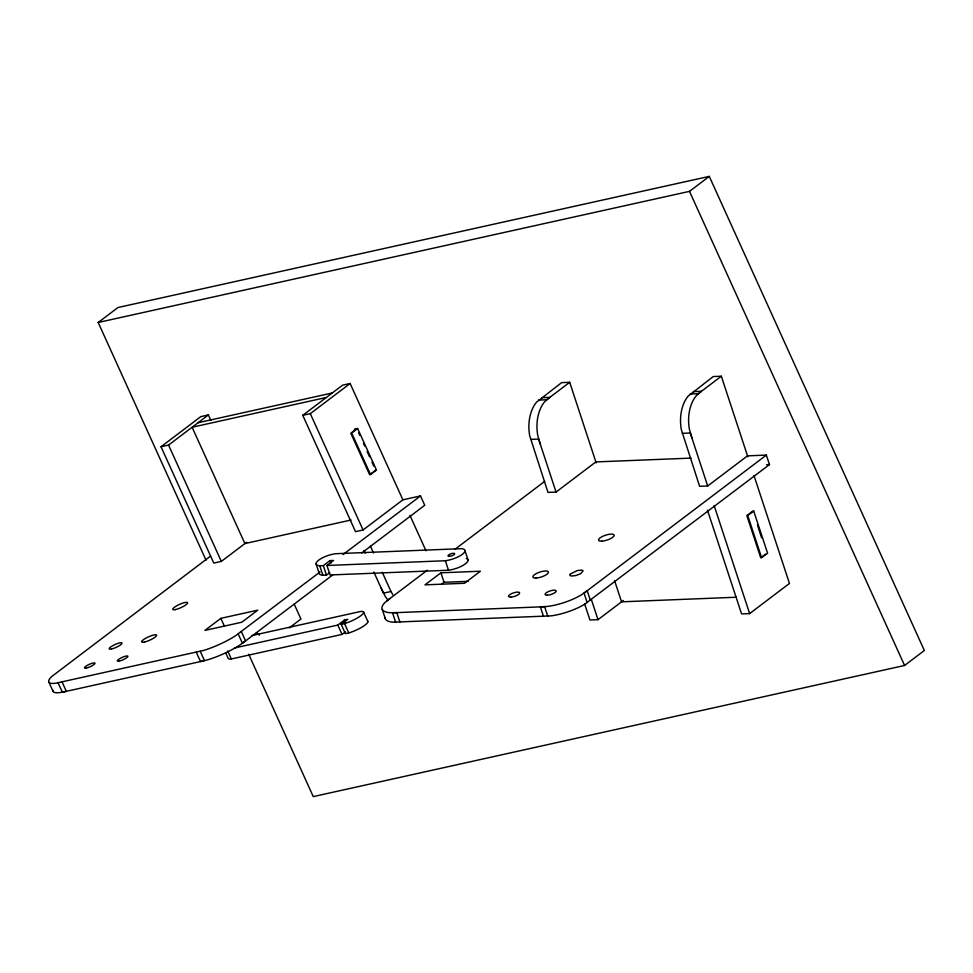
<?xml version="1.0" encoding="UTF-8"?>
<svg xmlns="http://www.w3.org/2000/svg" width="973" height="973" viewBox="0 0 973 973"><rect width="100%" height="100%" fill="white"/><g stroke="black" fill="none" stroke-linecap="round" stroke-linejoin="round"><path stroke-width="1.46" d="M596.181 462.893L569.692 382.304L561.616 382.632L536.512 402.177A32.133 20.567 87.7 0 0 529.689 435.722L547.969 492.387L556.045 492.07L595.865 461.92L691.073 458.113M747.823 456.811L721.334 376.235L713.258 376.551L688.166 396.096A32.133 20.567 87.7 0 0 681.331 429.652L699.623 486.305L707.699 485.989L747.507 455.851L766.359 455.096L769.473 464.583L584.615 604.269A32.133 10.046 -18.2 0 1 550.986 615.873L392.983 622.197A32.133 10.046 -18.2 0 1 385.04 617.49M206.045 560.241L98.2 322.489L117.976 307.529L709.281 176.393L924.35 650.511L904.574 665.471L313.27 796.607L248.687 654.233M246.668 542.229L221.333 561.409L213.78 563.075L161.019 446.753L200.827 416.614L208.38 414.936L210.861 420.409M161.019 446.753L168.56 445.075L208.38 414.936M302.761 415.325L342.569 385.174L350.122 383.508L402.883 499.83L363.075 529.969L355.522 531.647L302.761 415.325L310.302 413.647L350.122 383.508M356.787 428.679L350.815 433.204L369.667 474.751L375.639 470.227M357.626 428.497L351.654 433.021L370.506 474.556L376.478 470.044L357.626 428.497L354.281 429.239M98.2 322.489L689.504 191.365L709.281 176.393M210.557 556.094L51.837 676.442A32.133 7.006 -24.4 0 0 55.619 683.253L203.296 650.511A32.133 7.006 -24.4 0 0 235.661 635.673L320.02 571.99M220.847 618.341L204.914 630.407L241.827 622.221L257.748 610.156L220.847 618.341L224.483 626.357M326.928 565.483L445.366 560.74A14.254 4.451 -18.2 0 0 462.309 554.355A14.254 4.451 -18.2 0 0 461.299 548.675L335.673 553.71A14.254 4.451 -18.2 0 0 318.73 560.107A14.254 4.451 -18.2 0 0 319.74 565.775L323.34 565.629L329.969 560.606L333.557 560.46L326.928 565.483L330.042 574.97L448.492 570.227A14.254 4.451 -18.2 0 0 464.413 564.547A14.254 4.451 -18.2 0 0 466.286 558.49M569.692 382.304L546.631 399.769L538.556 400.085M343.019 554.574L420.494 495.926L424.739 505.267L361.786 552.932M319.387 572.282A14.254 4.451 -18.2 0 0 322.866 575.262L326.454 575.116L329.774 572.611M332.742 574.921L242.435 643.287L238.19 633.946M289.249 627.889L300.949 619.023L294.162 604.038M234.481 647.982L337.813 625.067L344.442 620.044L347.799 619.29L341.17 624.325L345.403 633.666L348.76 632.924A14.254 3.114 -24.4 0 0 362.978 626.503A14.254 3.114 -24.4 0 0 367.502 621.042M225.687 652.847L228.108 658.198A14.254 3.114 -24.4 0 0 231.343 658.964L342.058 634.408L345.366 631.903M386.634 601.022L427.317 570.227M455.157 549.149L544.734 481.331M440.915 572.805L424.982 584.858L464.474 583.277L480.394 571.224L440.915 572.805L444.029 582.292L441.754 584.019M721.334 376.235L698.273 393.688L690.198 394.004M766.359 455.096L584.055 593.116L587.169 602.603M584.712 604.148L589.93 619.983L598.006 619.667L623.34 600.487M752.822 511.08L746.85 515.605L760.728 557.784L765.496 554.172M707.48 510.205L741.572 613.902L749.648 613.586L789.456 583.447L753.978 475.517M389.784 598.638L384.822 602.664A32.133 10.046 -18.2 0 0 389.869 612.71L396.802 612.625L399.927 622.124M198.091 422.72L332.279 392.97M326.308 397.483L192.119 427.244L244.892 543.566L351.058 520.02M402.883 499.83L420.494 495.926M392.812 594.71L390.988 591.511L383.435 593.177L373.851 572.051M251.837 635.6L360.448 611.518A14.254 3.114 -24.4 0 1 360.874 615.69A14.254 3.114 -24.4 0 1 344.527 623.571L341.17 624.325M541.706 397.702L549.781 397.373L544.588 401.849A32.133 20.567 87.7 0 0 537.765 435.405L540.27 444.089M693.348 391.62L701.424 391.304L696.242 395.768A32.133 20.567 87.7 0 0 689.407 429.324L691.925 438.008M530.553 439.395L538.628 439.078L556.045 492.07M682.207 433.326L690.283 432.997L707.699 485.989M766.578 464.693L769.473 464.583M444.029 582.292L468.329 581.319M736.415 597.227L621.552 601.825L614.62 580.735M689.504 191.365L904.574 665.471M409.949 515.398L426.016 550.815M358.611 432.705L359.828 435.381M363.476 443.42L364.693 446.108M367.125 451.46L369.558 456.824M371.99 462.187L373.814 466.201M310.302 413.647L363.075 529.969M370.421 546.181L373.547 553.053M382.267 572.282L390.988 591.511M364.048 550.438L365.276 553.138M363.683 612.285L367.928 621.638M344.442 620.044L345.658 622.708M344.527 623.571L348.76 632.924M337.813 625.067L342.058 634.408M168.56 445.075L221.333 561.409M241.34 631.562L245.585 640.903L239.905 645.014A32.133 7.006 -24.4 0 1 207.529 659.852L200.511 661.555L196.278 652.214M227.706 650.949L231.343 658.964M200.256 651.326L204.5 660.679L62.345 692.204L58.1 682.851M62.09 681.964L66.322 691.317L59.852 692.606A32.133 7.006 -24.4 0 1 52.895 690.392M48.832 682.085L53.077 691.438M381.197 588.251L385.259 596.388A32.133 21.783 77.5 0 0 387.813 599.879M757.444 525.14L761.616 537.801M714.133 505.559L749.648 613.586M591.365 599.502L598.006 619.667M590.319 600.219L587.206 590.72L581.501 594.783A32.133 10.046 -18.2 0 1 547.86 606.386L540.38 606.872L543.493 616.371M547.763 616.201L544.637 606.702L392.545 612.795L395.658 622.294M464.948 550.523L468.074 560.022M445.366 560.74L448.492 570.227M382.255 609.439L385.381 618.925M329.969 560.606L330.856 563.318M323.34 565.629L326.454 575.116M319.74 565.775L322.866 575.262M316.091 563.926L319.205 573.413M259.475 635.101A32.133 21.783 77.5 0 1 256.446 632.645M570.275 574.082L569.91 575.371L571.309 576.04L575.809 575.566L580.723 573.632L583.143 570.774L581.732 570.105L577.232 570.579L570.275 574.082M753.722 511.056L747.75 515.568L761.616 557.748L767.588 553.236L753.722 511.056M449.368 556.301A3.503 1.095 -18.2 0 0 454.683 553.941A3.503 1.095 -18.2 0 0 450.025 554.124A3.503 1.095 -18.2 0 0 449.368 556.301M601.703 541.146A8.185 2.554 -18.2 0 0 614.109 535.649A8.185 2.554 -18.2 0 0 603.236 536.087A8.185 2.554 -18.2 0 0 601.703 541.146M510.776 597.118A5.838 1.824 -18.2 0 0 519.631 593.202A5.838 1.824 -18.2 0 0 511.859 593.506A5.838 1.824 -18.2 0 0 510.776 597.118M547.325 595.184A5.838 1.824 -18.2 0 0 556.191 591.256A5.838 1.824 -18.2 0 0 548.419 591.572A5.838 1.824 -18.2 0 0 547.325 595.184M535.977 578.035A8.185 2.566 -18.2 0 0 548.407 572.538A8.185 2.566 -18.2 0 0 537.51 572.975A8.185 2.566 -18.2 0 0 535.977 578.035M175.493 609.572A8.185 1.788 -24.4 0 0 187.546 603.175A8.185 1.788 -24.4 0 0 177.378 605.425A8.185 1.788 -24.4 0 0 175.493 609.572M119.278 661.117A5.838 1.277 -24.4 0 0 127.889 656.544A5.838 1.277 -24.4 0 0 120.628 658.149A5.838 1.277 -24.4 0 0 119.278 661.117M86.39 668.05A5.838 1.277 -24.4 0 0 95.001 663.477A5.838 1.277 -24.4 0 0 87.74 665.094A5.838 1.277 -24.4 0 0 86.39 668.05M111.603 648.967A7.018 1.532 -24.4 0 0 121.953 643.469A7.018 1.532 -24.4 0 0 113.221 645.403A7.018 1.532 -24.4 0 0 111.603 648.967M144.49 642.034A8.185 1.788 -24.4 0 0 156.556 635.624A8.185 1.788 -24.4 0 0 146.376 637.874A8.185 1.788 -24.4 0 0 144.49 642.034"/></g></svg>
